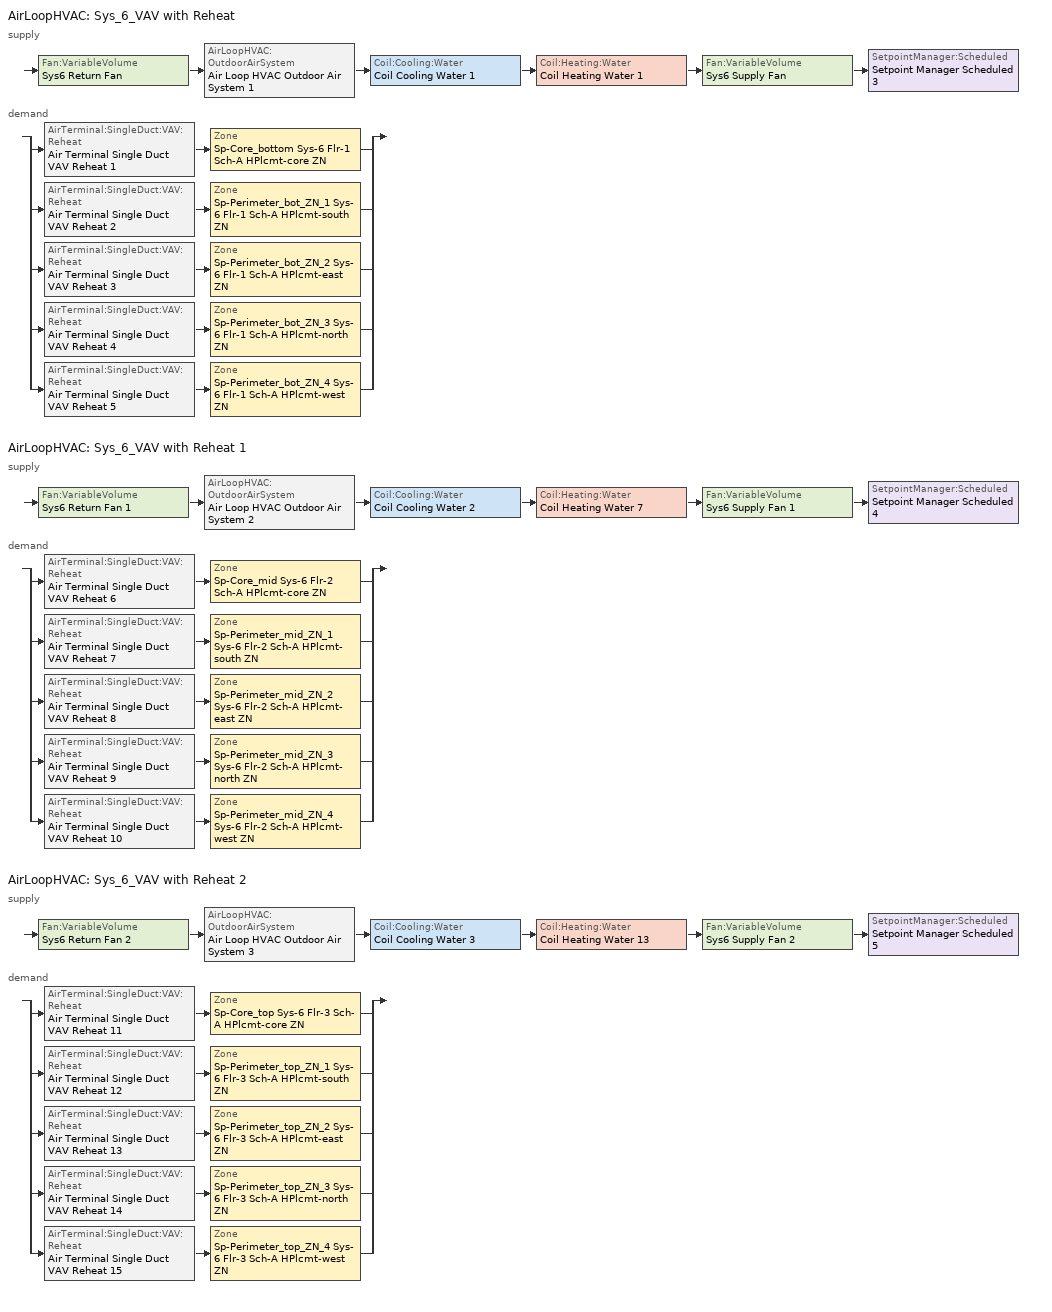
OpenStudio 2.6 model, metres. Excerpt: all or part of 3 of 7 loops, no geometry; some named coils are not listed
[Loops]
AirLoopHVAC 'Sys_6_VAV with Reheat'
 supply: Fan:VariableVolume 'Sys6 Return Fan' > AirLoopHVAC:OutdoorAirSystem 'Air Loop HVAC Outdoor Air System 1' > Coil:Cooling:Water 'Coil Cooling Water 1' > Coil:Heating:Water 'Coil Heating Water 1' > Fan:VariableVolume 'Sys6 Supply Fan' > SetpointManager:Scheduled 'Setpoint Manager Scheduled 3'
 demand: split
  | AirTerminal:SingleDuct:VAV:Reheat 'Air Terminal Single Duct VAV Reheat 1' > Zone 'Sp-Core_bottom Sys-6 Flr-1 Sch-A HPlcmt-core ZN'
  | AirTerminal:SingleDuct:VAV:Reheat 'Air Terminal Single Duct VAV Reheat 2' > Zone 'Sp-Perimeter_bot_ZN_1 Sys-6 Flr-1 Sch-A HPlcmt-south ZN'
  | AirTerminal:SingleDuct:VAV:Reheat 'Air Terminal Single Duct VAV Reheat 3' > Zone 'Sp-Perimeter_bot_ZN_2 Sys-6 Flr-1 Sch-A HPlcmt-east ZN'
  | AirTerminal:SingleDuct:VAV:Reheat 'Air Terminal Single Duct VAV Reheat 4' > Zone 'Sp-Perimeter_bot_ZN_3 Sys-6 Flr-1 Sch-A HPlcmt-north ZN'
  | AirTerminal:SingleDuct:VAV:Reheat 'Air Terminal Single Duct VAV Reheat 5' > Zone 'Sp-Perimeter_bot_ZN_4 Sys-6 Flr-1 Sch-A HPlcmt-west ZN'
AirLoopHVAC 'Sys_6_VAV with Reheat 1'
 supply: Fan:VariableVolume 'Sys6 Return Fan 1' > AirLoopHVAC:OutdoorAirSystem 'Air Loop HVAC Outdoor Air System 2' > Coil:Cooling:Water 'Coil Cooling Water 2' > Coil:Heating:Water 'Coil Heating Water 7' > Fan:VariableVolume 'Sys6 Supply Fan 1' > SetpointManager:Scheduled 'Setpoint Manager Scheduled 4'
 demand: split
  | AirTerminal:SingleDuct:VAV:Reheat 'Air Terminal Single Duct VAV Reheat 6' > Zone 'Sp-Core_mid Sys-6 Flr-2 Sch-A HPlcmt-core ZN'
  | AirTerminal:SingleDuct:VAV:Reheat 'Air Terminal Single Duct VAV Reheat 7' > Zone 'Sp-Perimeter_mid_ZN_1 Sys-6 Flr-2 Sch-A HPlcmt-south ZN'
  | AirTerminal:SingleDuct:VAV:Reheat 'Air Terminal Single Duct VAV Reheat 8' > Zone 'Sp-Perimeter_mid_ZN_2 Sys-6 Flr-2 Sch-A HPlcmt-east ZN'
  | AirTerminal:SingleDuct:VAV:Reheat 'Air Terminal Single Duct VAV Reheat 9' > Zone 'Sp-Perimeter_mid_ZN_3 Sys-6 Flr-2 Sch-A HPlcmt-north ZN'
  | AirTerminal:SingleDuct:VAV:Reheat 'Air Terminal Single Duct VAV Reheat 10' > Zone 'Sp-Perimeter_mid_ZN_4 Sys-6 Flr-2 Sch-A HPlcmt-west ZN'
AirLoopHVAC 'Sys_6_VAV with Reheat 2'
 supply: Fan:VariableVolume 'Sys6 Return Fan 2' > AirLoopHVAC:OutdoorAirSystem 'Air Loop HVAC Outdoor Air System 3' > Coil:Cooling:Water 'Coil Cooling Water 3' > Coil:Heating:Water 'Coil Heating Water 13' > Fan:VariableVolume 'Sys6 Supply Fan 2' > SetpointManager:Scheduled 'Setpoint Manager Scheduled 5'
 demand: split
  | AirTerminal:SingleDuct:VAV:Reheat 'Air Terminal Single Duct VAV Reheat 11' > Zone 'Sp-Core_top Sys-6 Flr-3 Sch-A HPlcmt-core ZN'
  | AirTerminal:SingleDuct:VAV:Reheat 'Air Terminal Single Duct VAV Reheat 12' > Zone 'Sp-Perimeter_top_ZN_1 Sys-6 Flr-3 Sch-A HPlcmt-south ZN'
  | AirTerminal:SingleDuct:VAV:Reheat 'Air Terminal Single Duct VAV Reheat 13' > Zone 'Sp-Perimeter_top_ZN_2 Sys-6 Flr-3 Sch-A HPlcmt-east ZN'
  | AirTerminal:SingleDuct:VAV:Reheat 'Air Terminal Single Duct VAV Reheat 14' > Zone 'Sp-Perimeter_top_ZN_3 Sys-6 Flr-3 Sch-A HPlcmt-north ZN'
  | AirTerminal:SingleDuct:VAV:Reheat 'Air Terminal Single Duct VAV Reheat 15' > Zone 'Sp-Perimeter_top_ZN_4 Sys-6 Flr-3 Sch-A HPlcmt-west ZN'
[Sizing:Zone] Zone Cooling Design Supply Air Temperature Input Method=SupplyAirTemperature; Zone Cooling Design Supply Air Temperature {C}=13; Zone Cooling Design Supply Air Temperature Difference {deltaC}=11.11; Zone Heating Design Supply Air Temperature Input Method=SupplyAirTemperature; Zone Heating Design Supply Air Temperature {C}=43; Zone Heating Design Supply Air Temperature Difference {deltaC}=11.11; Zone Cooling Design Supply Air Humidity Ratio {kg-H2O/kg-air}=0.0085; Zone Heating Design Supply Air Humidity Ratio {kg-H2O/kg-air}=0.008; Zone Heating Sizing Factor=1.3; Zone Cooling Sizing Factor=1.1; Cooling Design Air Flow Method=DesignDay; Heating Design Air Flow Method=DesignDay; Account for Dedicated Outdoor Air System=No; Dedicated Outdoor Air System Control Strategy=NeutralSupplyAir; Dedicated Outdoor Air Low Setpoint Temperature for Design {C}=autosize; Dedicated Outdoor Air High Setpoint Temperature for Design {C}=autosize
Sp-Perimeter_bot_ZN_3 Sys-6 Flr-1 Sch-A HPlcmt-north ZN; Sp-Perimeter_bot_ZN_2 Sys-6 Flr-1 Sch-A HPlcmt-east ZN; Sp-Perimeter_bot_ZN_4 Sys-6 Flr-1 Sch-A HPlcmt-west ZN; Sp-Perimeter_bot_ZN_1 Sys-6 Flr-1 Sch-A HPlcmt-south ZN; Sp-Core_bottom Sys-6 Flr-1 Sch-A HPlcmt-core ZN; Sp-Perimeter_mid_ZN_3 Sys-6 Flr-2 Sch-A HPlcmt-north ZN; Sp-Perimeter_mid_ZN_2 Sys-6 Flr-2 Sch-A HPlcmt-east ZN; Sp-Perimeter_mid_ZN_4 Sys-6 Flr-2 Sch-A HPlcmt-west ZN; Sp-Perimeter_mid_ZN_1 Sys-6 Flr-2 Sch-A HPlcmt-south ZN; Sp-Core_mid Sys-6 Flr-2 Sch-A HPlcmt-core ZN; Sp-Perimeter_top_ZN_3 Sys-6 Flr-3 Sch-A HPlcmt-north ZN; Sp-Perimeter_top_ZN_2 Sys-6 Flr-3 Sch-A HPlcmt-east ZN; Sp-Perimeter_top_ZN_4 Sys-6 Flr-3 Sch-A HPlcmt-west ZN; Sp-Perimeter_top_ZN_1 Sys-6 Flr-3 Sch-A HPlcmt-south ZN; Sp-Core_top Sys-6 Flr-3 Sch-A HPlcmt-core ZN
[Zone equipment]
Sp-Perimeter_bot_ZN_3 Sys-6 Flr-1 Sch-A HPlcmt-north ZN: Air Terminal Single Duct VAV Reheat 4, Zone HVAC Baseboard Convective Water 4
Sp-Perimeter_bot_ZN_2 Sys-6 Flr-1 Sch-A HPlcmt-east ZN: Air Terminal Single Duct VAV Reheat 3, Zone HVAC Baseboard Convective Water 3
Sp-Perimeter_bot_ZN_4 Sys-6 Flr-1 Sch-A HPlcmt-west ZN: Air Terminal Single Duct VAV Reheat 5, Zone HVAC Baseboard Convective Water 5
Sp-Perimeter_bot_ZN_1 Sys-6 Flr-1 Sch-A HPlcmt-south ZN: Air Terminal Single Duct VAV Reheat 2, Zone HVAC Baseboard Convective Water 2
Sp-Core_bottom Sys-6 Flr-1 Sch-A HPlcmt-core ZN: Air Terminal Single Duct VAV Reheat 1, Zone HVAC Baseboard Convective Water 1
Sp-Perimeter_mid_ZN_3 Sys-6 Flr-2 Sch-A HPlcmt-north ZN: Air Terminal Single Duct VAV Reheat 9, Zone HVAC Baseboard Convective Water 9
Sp-Perimeter_mid_ZN_2 Sys-6 Flr-2 Sch-A HPlcmt-east ZN: Air Terminal Single Duct VAV Reheat 8, Zone HVAC Baseboard Convective Water 8
Sp-Perimeter_mid_ZN_4 Sys-6 Flr-2 Sch-A HPlcmt-west ZN: Air Terminal Single Duct VAV Reheat 10, Zone HVAC Baseboard Convective Water 10
Sp-Perimeter_mid_ZN_1 Sys-6 Flr-2 Sch-A HPlcmt-south ZN: Air Terminal Single Duct VAV Reheat 7, Zone HVAC Baseboard Convective Water 7
Sp-Core_mid Sys-6 Flr-2 Sch-A HPlcmt-core ZN: Air Terminal Single Duct VAV Reheat 6, Zone HVAC Baseboard Convective Water 6
Sp-Perimeter_top_ZN_3 Sys-6 Flr-3 Sch-A HPlcmt-north ZN: Air Terminal Single Duct VAV Reheat 14, Zone HVAC Baseboard Convective Water 14
Sp-Perimeter_top_ZN_2 Sys-6 Flr-3 Sch-A HPlcmt-east ZN: Air Terminal Single Duct VAV Reheat 13, Zone HVAC Baseboard Convective Water 13
Sp-Perimeter_top_ZN_4 Sys-6 Flr-3 Sch-A HPlcmt-west ZN: Air Terminal Single Duct VAV Reheat 15, Zone HVAC Baseboard Convective Water 15
Sp-Perimeter_top_ZN_1 Sys-6 Flr-3 Sch-A HPlcmt-south ZN: Air Terminal Single Duct VAV Reheat 12, Zone HVAC Baseboard Convective Water 12
Sp-Core_top Sys-6 Flr-3 Sch-A HPlcmt-core ZN: Air Terminal Single Duct VAV Reheat 11, Zone HVAC Baseboard Convective Water 11
[SetpointManager:Scheduled] Control Variable=Temperature
Name | Schedule
Setpoint Manager Scheduled 3 | Supply Air Temp
Setpoint Manager Scheduled 4 | Supply Air Temp 1
Setpoint Manager Scheduled 5 | Supply Air Temp 2
[AirLoopHVAC] Design Supply Air Flow Rate {m3/s}=AutoSize
Name | Availability Schedule
Sys_6_VAV with Reheat | Sys_6_VAV with Reheat Occ Sch
Sys_6_VAV with Reheat 1 | Sys_6_VAV with Reheat 1 Occ Sch
Sys_6_VAV with Reheat 2 | Sys_6_VAV with Reheat 2 Occ Sch
[Sizing:System] Type of Load to Size On=Sensible; Design Outdoor Air Flow Rate {m3/s}=Autosize; Minimum System Air Flow Ratio=0.3; Preheat Design Temperature {C}=7; Preheat Design Humidity Ratio {kg-H2O/kg-Air}=0.008; Precool Design Temperature {C}=12.8; Precool Design Humidity Ratio {kg-H2O/kg-Air}=0.008; Central Cooling Design Supply Air Temperature {C}=13; Central Heating Design Supply Air Temperature {C}=13.1; Sizing Option=NonCoincident; 100% Outdoor Air in Cooling=No; 100% Outdoor Air in Heating=No; Central Cooling Design Supply Air Humidity Ratio {kg-H2O/kg-Air}=0.0085; Central Heating Design Supply Air Humidity Ratio {kg-H2O/kg-Air}=0.008; Cooling Design Air Flow Method=DesignDay; Cooling Design Air Flow Rate {m3/s}=0; Heating Design Air Flow Method=DesignDay; Heating Design Air Flow Rate {m3/s}=0; System Outdoor Air Method=ZoneSum; Zone Maximum Outdoor Air Fraction=1; Cooling Supply Air Flow Rate Per Floor Area {m3/s-m2}=0.00996765; Cooling Fraction of Autosized Cooling Supply Air Flow Rate=1; Cooling Supply Air Flow Rate Per Unit Cooling Capacity {m3/s-W}=3.94755e-05; Heating Supply Air Flow Rate Per Floor Area {m3/s-m2}=0.00996765; Heating Fraction of Autosized Heating Supply Air Flow Rate=1; Heating Fraction of Autosized Cooling Supply Air Flow Rate=1; Heating Supply Air Flow Rate Per Unit Heating Capacity {m3/s-W}=3.15882e-05; Cooling Design Capacity Method=CoolingDesignCapacity; Cooling Design Capacity {W}=autosize; Cooling Design Capacity Per Floor Area {W/m2}=234.7; Fraction of Autosized Cooling Design Capacity=1; Heating Design Capacity Method=HeatingDesignCapacity; Heating Design Capacity {W}=autosize; Heating Design Capacity Per Floor Area {W/m2}=157; Fraction of Autosized Heating Design Capacity=1; Central Cooling Capacity Control Method=OnOff
Sys_6_VAV with Reheat; Sys_6_VAV with Reheat 1; Sys_6_VAV with Reheat 2
[Fan:VariableVolume] Availability Schedule=Always On Discrete; Maximum Flow Rate {m3/s}=Autosize; Fan Power Minimum Flow Rate Input Method=Fraction; Fan Power Minimum Air Flow Rate {m3/s}=0; Motor In Airstream Fraction=1; Fan Power Coefficient 5=0
Name | Fan Efficiency | Pressure Rise {Pa} | Fan Power Minimum Flow Fraction | Motor Efficiency | Fan Power Coefficient 1 | Fan Power Coefficient 2 | Fan Power Coefficient 3 | Fan Power Coefficient 4
Sys6 Supply Fan; Sys6 Supply Fan 1 | 0.549965 | 1000 | 0.68 | 0.8461 | -2.4176 | 9.5874 | -11.559 | 5.4009
Sys6 Return Fan; Sys6 Return Fan 1; Sys6 Return Fan 2 | 0.299975 | 250 | 0.68 | 0.4615 | -2.4176 | 9.5874 | -11.559 | 5.4009
Sys6 Supply Fan 2 | 0.549965 | 1000 | 0.5 | 0.8461 | -4.1457 | 16.803 | -19.471 | 7.8488
[Controller:OutdoorAir] Minimum Outdoor Air Flow Rate {m3/s}=autosize; Maximum Outdoor Air Flow Rate {m3/s}=Autosize; Economizer Control Type=DifferentialEnthalpy; Economizer Control Action Type=ModulateFlow; Lockout Type=NoLockout; Minimum Limit Type=FixedMinimum; High Humidity Control=No; Heat Recovery Bypass Control Type=BypassWhenOAFlowGreaterThanMinimum
Name | Minimum Outdoor Air Schedule | Controller Mechanical Ventilation
Controller Outdoor Air 1 | Sys_6_VAV with Reheat Occ Sch | Controller Mechanical Ventilation 1
Controller Outdoor Air 2 | Sys_6_VAV with Reheat 1 Occ Sch | Controller Mechanical Ventilation 2
Controller Outdoor Air 3 | Sys_6_VAV with Reheat 2 Occ Sch | Controller Mechanical Ventilation 3
[Controller:MechanicalVentilation] Availability Schedule=Always On Discrete; System Outdoor Air Method=ZoneSum
Controller Mechanical Ventilation 1; Controller Mechanical Ventilation 2; Controller Mechanical Ventilation 3
[AirLoopHVAC:OutdoorAirSystem]
Name | Controller
Air Loop HVAC Outdoor Air System 1 | Controller Outdoor Air 1
Air Loop HVAC Outdoor Air System 2 | Controller Outdoor Air 2
Air Loop HVAC Outdoor Air System 3 | Controller Outdoor Air 3
[AirTerminal:SingleDuct:VAV:Reheat] Availability Schedule=Always On Discrete; Maximum Air Flow Rate {m3/s}=AutoSize; Zone Minimum Air Flow Input Method=Constant; Constant Minimum Air Flow Fraction=0.3; Maximum Hot Water or Steam Flow Rate {m3/s}=AutoSize; Minimum Hot Water or Steam Flow Rate {m3/s}=0; Convergence Tolerance=0.001; Damper Heating Action=Normal; Maximum Flow per Zone Floor Area During Reheat {m3/s-m2}=AutoSize; Maximum Flow Fraction During Reheat=0.5; Maximum Reheat Air Temperature {C}=43; Control For Outdoor Air=No
Name | Fixed Minimum Air Flow Rate {m3/s} | Reheat Coil
Air Terminal Single Duct VAV Reheat 1 | 1.96707 | Coil Heating Water 2
Air Terminal Single Duct VAV Reheat 2 | 0.414676 | Coil Heating Water 3
Air Terminal Single Duct VAV Reheat 3 | 0.262524 | Coil Heating Water 4
Air Terminal Single Duct VAV Reheat 4 | 0.414676 | Coil Heating Water 5
Air Terminal Single Duct VAV Reheat 5 | 0.262507 | Coil Heating Water 6
Air Terminal Single Duct VAV Reheat 6 | 1.96707 | Coil Heating Water 8
Air Terminal Single Duct VAV Reheat 7 | 0.414676 | Coil Heating Water 9
Air Terminal Single Duct VAV Reheat 8 | 0.262524 | Coil Heating Water 10
Air Terminal Single Duct VAV Reheat 9 | 0.414676 | Coil Heating Water 11
Air Terminal Single Duct VAV Reheat 10 | 0.262507 | Coil Heating Water 12
Air Terminal Single Duct VAV Reheat 11 | 1.96707 | Coil Heating Water 14
Air Terminal Single Duct VAV Reheat 12 | 0.414676 | Coil Heating Water 15
Air Terminal Single Duct VAV Reheat 13 | 0.262524 | Coil Heating Water 16
Air Terminal Single Duct VAV Reheat 14 | 0.414676 | Coil Heating Water 17
Air Terminal Single Duct VAV Reheat 15 | 0.262507 | Coil Heating Water 18
[Schedule:Ruleset]
Name | Default Day Schedule | Summer Design Day Schedule | Winter Design Day Schedule
Supply Air Temp | Supply Air Temp Default
Supply Air Temp 1 | Supply Air Temp Default 1
Supply Air Temp 2 | Supply Air Temp Default 2
Sys_6_VAV with Reheat Occ Sch | Sys_6_VAV with Reheat Occ Sch Default | Sys_6_VAV with Reheat Occ Sch Summer Design Day | Sys_6_VAV with Reheat Occ Sch Winter Design Day
Sys_6_VAV with Reheat 1 Occ Sch | Sys_6_VAV with Reheat 1 Occ Sch Default | Sys_6_VAV with Reheat 1 Occ Sch Summer Design Day | Sys_6_VAV with Reheat 1 Occ Sch Winter Design Day
Sys_6_VAV with Reheat 2 Occ Sch | Sys_6_VAV with Reheat 2 Occ Sch Default | Sys_6_VAV with Reheat 2 Occ Sch Summer Design Day | Sys_6_VAV with Reheat 2 Occ Sch Winter Design Day
[Schedule:Day]
Supply Air Temp Default; Supply Air Temp Default 1; Supply Air Temp Default 2: 24, 0, 13
Sys_6_VAV with Reheat Occ Sch Default; Sys_6_VAV with Reheat Occ Sch Winter Design Day; Sys_6_VAV with Reheat Occ Sch Summer Design Day; Sys_6_VAV with Reheat 1 Occ Sch Default; Sys_6_VAV with Reheat 1 Occ Sch Winter Design Day; Sys_6_VAV with Reheat 1 Occ Sch Summer Design Day; Sys_6_VAV with Reheat 2 Occ Sch Default; Sys_6_VAV with Reheat 2 Occ Sch Winter Design Day; Sys_6_VAV with Reheat 2 Occ Sch Summer Design Day: 24, 0, 1
Sys_6_VAV with Reheat Occ Sch Monday; Sys_6_VAV with Reheat Occ Sch Tuesday; Sys_6_VAV with Reheat Occ Sch Wednesday; Sys_6_VAV with Reheat Occ Sch Thursday; Sys_6_VAV with Reheat Occ Sch Friday; Sys_6_VAV with Reheat 1 Occ Sch Monday; Sys_6_VAV with Reheat 1 Occ Sch Tuesday; Sys_6_VAV with Reheat 1 Occ Sch Wednesday; Sys_6_VAV with Reheat 1 Occ Sch Thursday; Sys_6_VAV with Reheat 1 Occ Sch Friday; Sys_6_VAV with Reheat 2 Occ Sch Monday; Sys_6_VAV with Reheat 2 Occ Sch Tuesday; Sys_6_VAV with Reheat 2 Occ Sch Wednesday; Sys_6_VAV with Reheat 2 Occ Sch Thursday; Sys_6_VAV with Reheat 2 Occ Sch Friday: 8, 0, 0, 19, 0, 1, 24, 0, 0
Sys_6_VAV with Reheat Occ Sch Saturday; Sys_6_VAV with Reheat Occ Sch Sunday; Sys_6_VAV with Reheat 1 Occ Sch Saturday; Sys_6_VAV with Reheat 1 Occ Sch Sunday; Sys_6_VAV with Reheat 2 Occ Sch Saturday; Sys_6_VAV with Reheat 2 Occ Sch Sunday: 24, 0, 0
[Schedule:Rule] Date Specification Type=DateRange; Start Month=1; Start Day=1; End Month=12
Name | Schedule Ruleset | Rule Order | Day Schedule | Apply Monday | End Day | Apply Tuesday | Apply Wednesday | Apply Thursday | Apply Friday | Apply Saturday | Apply Sunday
Sys_6_VAV with Reheat Occ Sch Monday Rule | Sys_6_VAV with Reheat Occ Sch | 6 | Sys_6_VAV with Reheat Occ Sch Monday | Yes | 25
Sys_6_VAV with Reheat Occ Sch Tuesday Rule | Sys_6_VAV with Reheat Occ Sch | 5 | Sys_6_VAV with Reheat Occ Sch Tuesday |  | 26 | Yes
Sys_6_VAV with Reheat Occ Sch Wednesday Rule | Sys_6_VAV with Reheat Occ Sch | 4 | Sys_6_VAV with Reheat Occ Sch Wednesday |  | 27 |  | Yes
Sys_6_VAV with Reheat Occ Sch Thursday Rule | Sys_6_VAV with Reheat Occ Sch | 3 | Sys_6_VAV with Reheat Occ Sch Thursday |  | 28 |  |  | Yes
Sys_6_VAV with Reheat Occ Sch Friday Rule | Sys_6_VAV with Reheat Occ Sch | 2 | Sys_6_VAV with Reheat Occ Sch Friday |  | 29 |  |  |  | Yes
Sys_6_VAV with Reheat Occ Sch Saturday Rule | Sys_6_VAV with Reheat Occ Sch | 1 | Sys_6_VAV with Reheat Occ Sch Saturday |  | 30 |  |  |  |  | Yes
Sys_6_VAV with Reheat Occ Sch Sunday Rule | Sys_6_VAV with Reheat Occ Sch | 0 | Sys_6_VAV with Reheat Occ Sch Sunday |  | 31 |  |  |  |  |  | Yes
Sys_6_VAV with Reheat 1 Occ Sch Monday Rule | Sys_6_VAV with Reheat 1 Occ Sch | 6 | Sys_6_VAV with Reheat 1 Occ Sch Monday | Yes | 25
Sys_6_VAV with Reheat 1 Occ Sch Tuesday Rule | Sys_6_VAV with Reheat 1 Occ Sch | 5 | Sys_6_VAV with Reheat 1 Occ Sch Tuesday |  | 26 | Yes
Sys_6_VAV with Reheat 1 Occ Sch Wednesday Rule | Sys_6_VAV with Reheat 1 Occ Sch | 4 | Sys_6_VAV with Reheat 1 Occ Sch Wednesday |  | 27 |  | Yes
Sys_6_VAV with Reheat 1 Occ Sch Thursday Rule | Sys_6_VAV with Reheat 1 Occ Sch | 3 | Sys_6_VAV with Reheat 1 Occ Sch Thursday |  | 28 |  |  | Yes
Sys_6_VAV with Reheat 1 Occ Sch Friday Rule | Sys_6_VAV with Reheat 1 Occ Sch | 2 | Sys_6_VAV with Reheat 1 Occ Sch Friday |  | 29 |  |  |  | Yes
Sys_6_VAV with Reheat 1 Occ Sch Saturday Rule | Sys_6_VAV with Reheat 1 Occ Sch | 1 | Sys_6_VAV with Reheat 1 Occ Sch Saturday |  | 30 |  |  |  |  | Yes
Sys_6_VAV with Reheat 1 Occ Sch Sunday Rule | Sys_6_VAV with Reheat 1 Occ Sch | 0 | Sys_6_VAV with Reheat 1 Occ Sch Sunday |  | 31 |  |  |  |  |  | Yes
Sys_6_VAV with Reheat 2 Occ Sch Monday Rule | Sys_6_VAV with Reheat 2 Occ Sch | 6 | Sys_6_VAV with Reheat 2 Occ Sch Monday | Yes | 25
Sys_6_VAV with Reheat 2 Occ Sch Tuesday Rule | Sys_6_VAV with Reheat 2 Occ Sch | 5 | Sys_6_VAV with Reheat 2 Occ Sch Tuesday |  | 26 | Yes
Sys_6_VAV with Reheat 2 Occ Sch Wednesday Rule | Sys_6_VAV with Reheat 2 Occ Sch | 4 | Sys_6_VAV with Reheat 2 Occ Sch Wednesday |  | 27 |  | Yes
Sys_6_VAV with Reheat 2 Occ Sch Thursday Rule | Sys_6_VAV with Reheat 2 Occ Sch | 3 | Sys_6_VAV with Reheat 2 Occ Sch Thursday |  | 28 |  |  | Yes
Sys_6_VAV with Reheat 2 Occ Sch Friday Rule | Sys_6_VAV with Reheat 2 Occ Sch | 2 | Sys_6_VAV with Reheat 2 Occ Sch Friday |  | 29 |  |  |  | Yes
Sys_6_VAV with Reheat 2 Occ Sch Saturday Rule | Sys_6_VAV with Reheat 2 Occ Sch | 1 | Sys_6_VAV with Reheat 2 Occ Sch Saturday |  | 30 |  |  |  |  | Yes
Sys_6_VAV with Reheat 2 Occ Sch Sunday Rule | Sys_6_VAV with Reheat 2 Occ Sch | 0 | Sys_6_VAV with Reheat 2 Occ Sch Sunday |  | 31 |  |  |  |  |  | Yes
[Schedule:Constant]
Always On Discrete: Value=1
